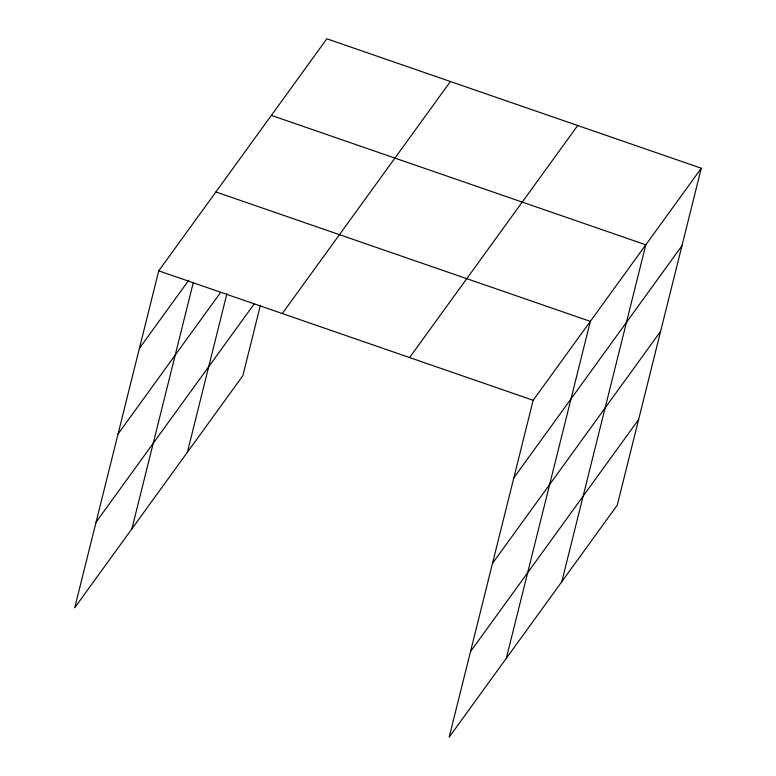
<?xml version="1.0" encoding="UTF-8"?>
<svg xmlns="http://www.w3.org/2000/svg" width="776" height="776" viewBox="0 0 776 776"><rect width="100%" height="100%" fill="white"/><g stroke="black" fill="none" stroke-linecap="round" stroke-linejoin="round"><path stroke-width="1.16" d="M701.281 168.237L533.16 400.28L449.159 737.2L617.269 505.157L701.281 168.237L326.841 38.8L158.731 270.843L74.719 607.763L242.839 375.72L260.387 305.366M131.881 528.873L193.34 282.396M187.365 452.301L226.883 293.803M506.311 658.3L590.323 321.38L215.883 191.953M561.795 581.728L645.797 244.809L271.367 115.372M139.389 348.385L188.791 280.214M118.049 433.988L220.733 292.261M96.069 522.17L254.227 303.872M282.289 313.562L450.41 81.509M409.592 357.561L577.713 125.518M513.828 477.822L681.939 245.779M492.479 563.415L660.599 331.371M470.498 651.607L638.609 419.564M158.731 270.843L533.16 400.28"/></g></svg>
